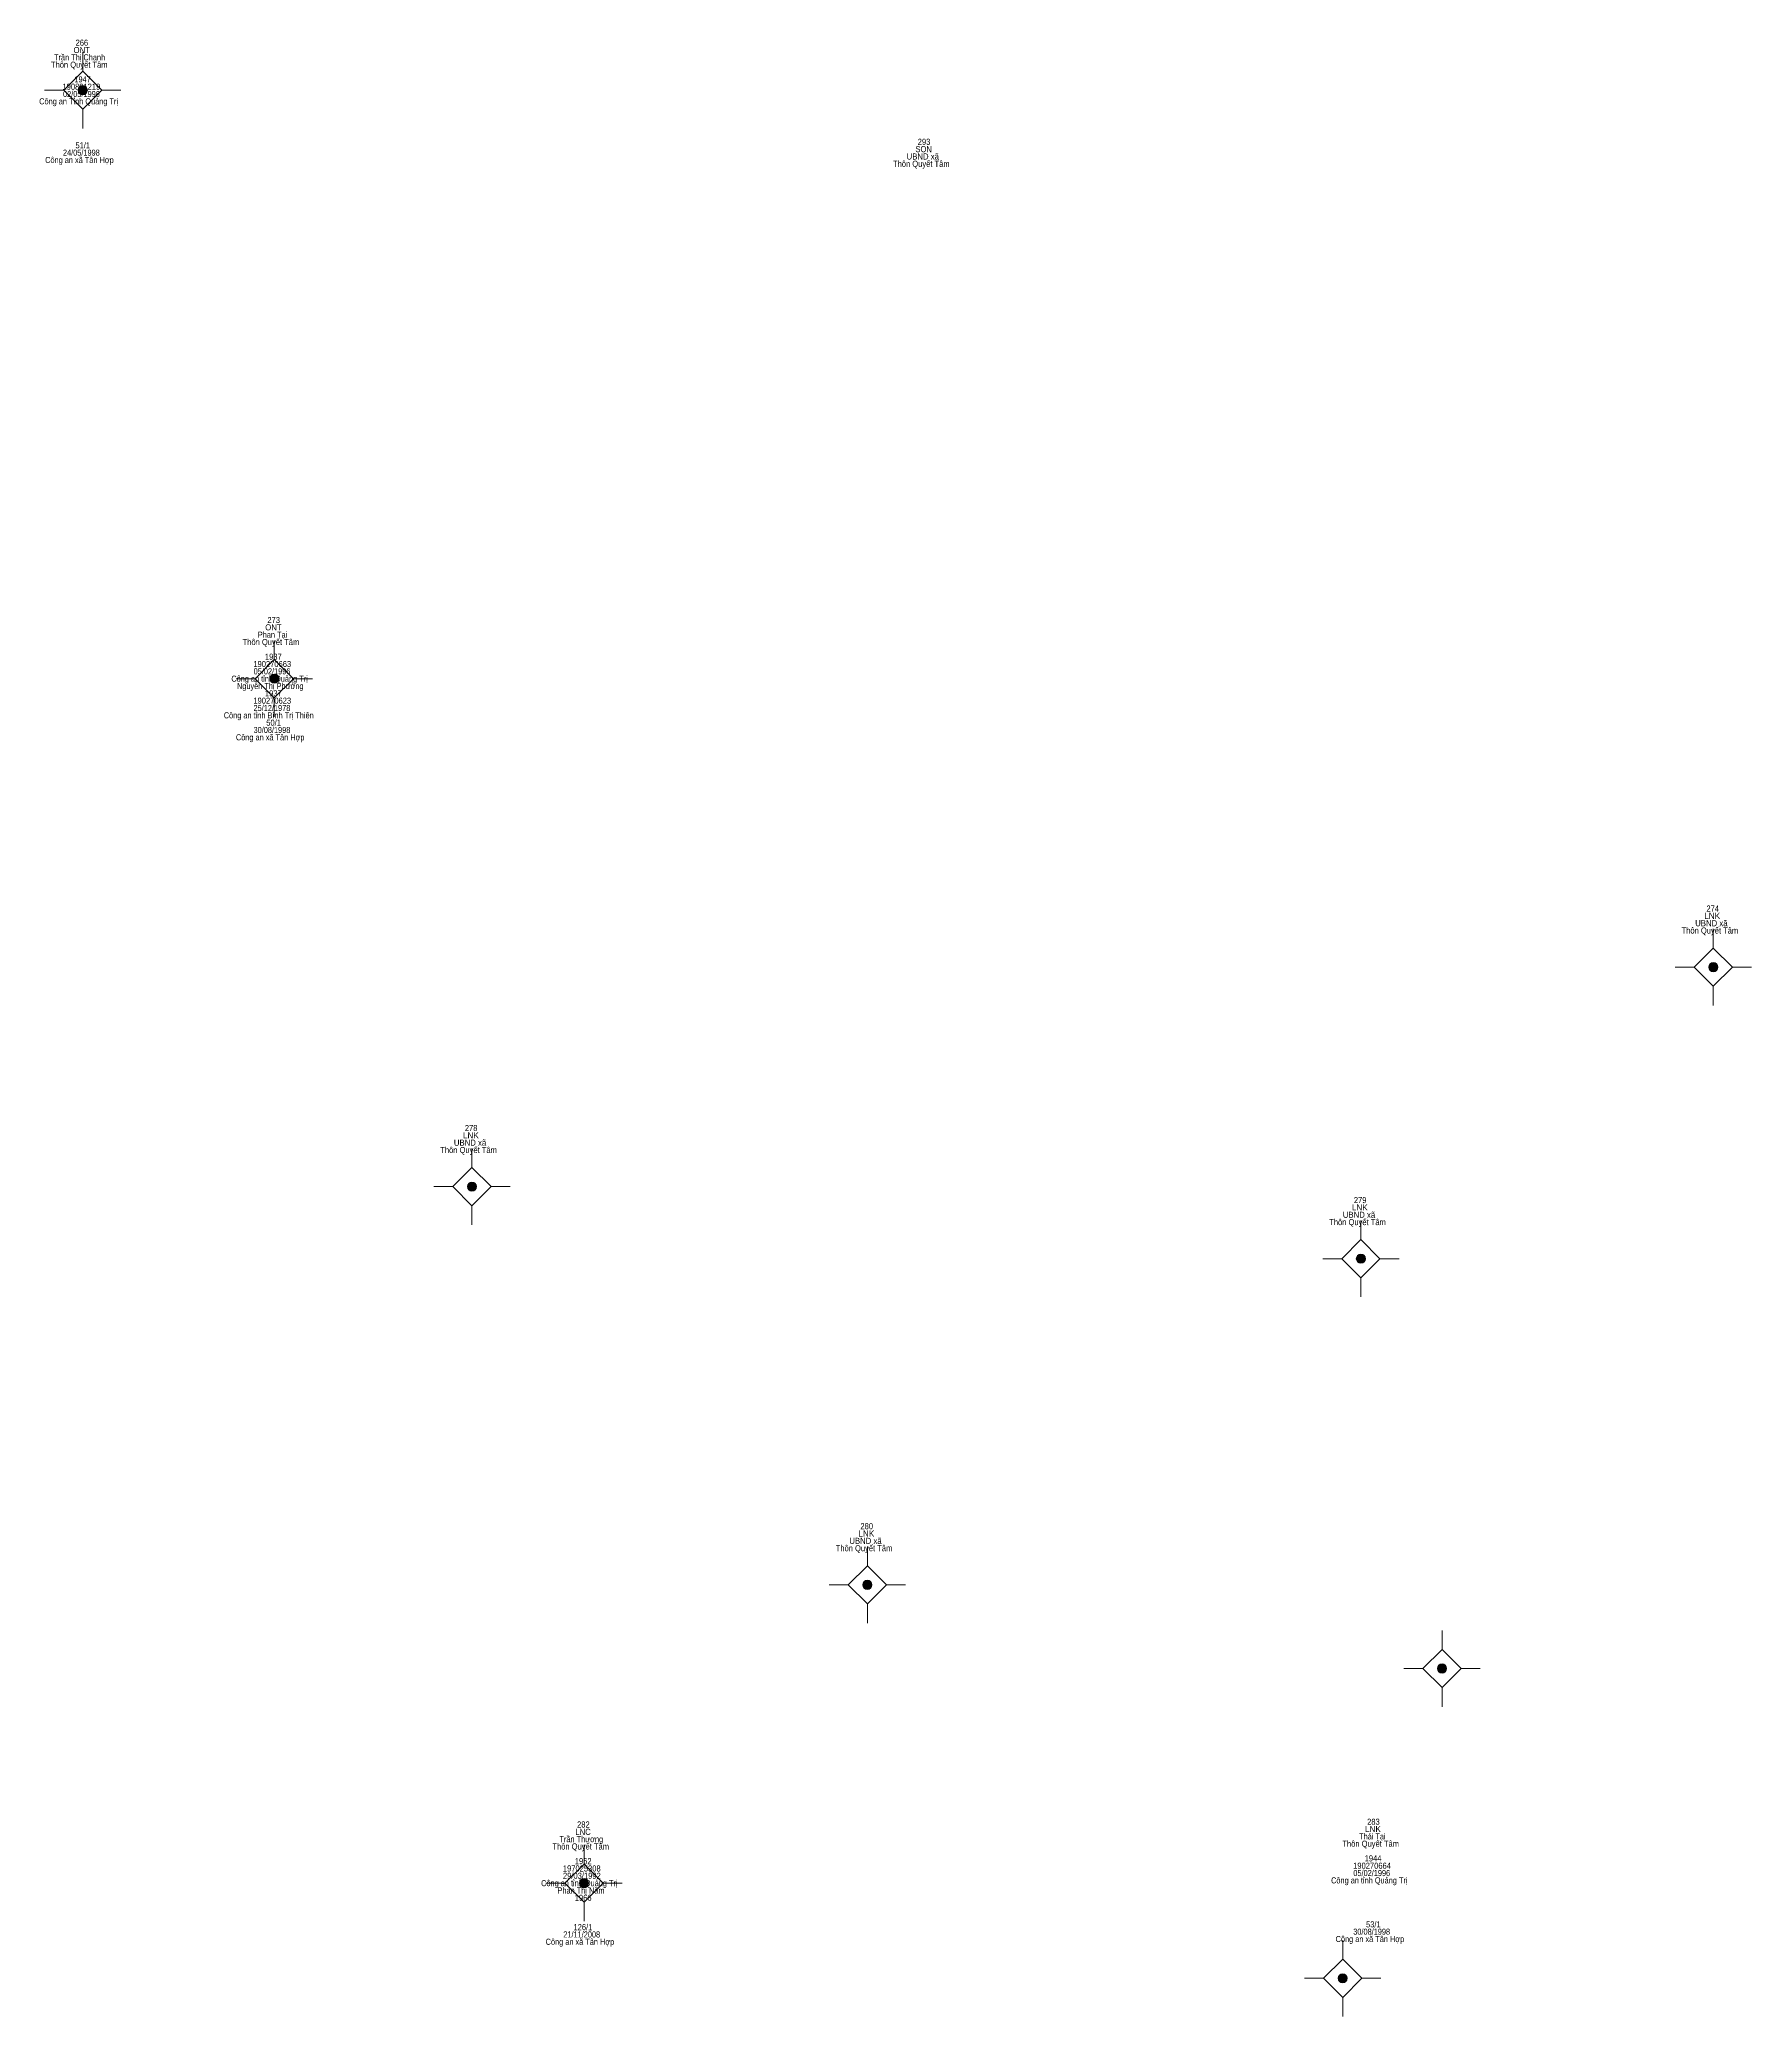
# Model space of a CAD drawing. Header units: metres. Extents: x 548452 to 551009, y 1840956 to 1844548.
# Drawn here: x 550884.2 to 550996.3, y 1841085.5 to 1841214.9 of the extents above; entities that cross this region are included whole.
import ezdxf
from ezdxf.enums import TextEntityAlignment as Align

# ---------------------------------------------------------------- set-up
doc = ezdxf.new("R2010")
doc.units = ezdxf.units.M
doc.header["$LTSCALE"] = 0.16
doc.layers.add('11', color=7, linetype='Continuous', lineweight=13)
doc.layers.add('15', color=7, linetype='Continuous')

msp = doc.modelspace()

# ---------------------------------------------------------------- hatches: boundary and pattern name
at = {"layer": '11'}
for points in [[(550887.3195, 1841211.63, 1), (550886.7195, 1841211.63, 1)], [(550899.8595, 1841173.1, 1), (550899.2595, 1841173.1, 1)], [(550994.0695, 1841154.21, 1), (550993.4695, 1841154.21, 1)], [(550912.7995, 1841139.84, 1), (550912.1995, 1841139.84, 1)], [(550970.9995, 1841135.12, 1), (550970.3995, 1841135.12, 1)], [(550938.6895, 1841113.77, 1), (550938.0895, 1841113.77, 1)], [(550976.3095, 1841108.29, 1), (550975.7095, 1841108.29, 1)], [(550920.1395, 1841094.24, 1), (550919.5395, 1841094.24, 1)], [(550969.8095, 1841088.01, 1), (550969.2095, 1841088.01, 1)]]:
    msp.add_hatch(color=256, dxfattribs=at).paths.add_polyline_path(points)

# ---------------------------------------------------------------- linework, layer by layer
for p, q in [((550887.02, 1841214.13), (550887.02, 1841212.88)), ((550885.77, 1841211.63), (550884.52, 1841211.63)), ((550889.52, 1841211.63), (550888.27, 1841211.63)), ((550887.02, 1841210.38), (550887.02, 1841209.13)), ((550899.56, 1841175.6), (550899.56, 1841174.35)), ((550898.31, 1841173.1), (550897.06, 1841173.1)), ((550902.06, 1841173.1), (550900.81, 1841173.1)), ((550899.56, 1841171.85), (550899.56, 1841170.6)), ((550993.77, 1841156.71), (550993.77, 1841155.46)), ((550992.52, 1841154.21), (550991.27, 1841154.21)), ((550996.27, 1841154.21), (550995.02, 1841154.21)), ((550993.77, 1841152.96), (550993.77, 1841151.71)), ((550912.5, 1841142.34), (550912.5, 1841141.09)), ((550911.25, 1841139.84), (550910, 1841139.84)), ((550915, 1841139.84), (550913.75, 1841139.84)), ((550912.5, 1841138.59), (550912.5, 1841137.34)), ((550970.7, 1841137.62), (550970.7, 1841136.37)), ((550969.45, 1841135.12), (550968.2, 1841135.12)), ((550973.2, 1841135.12), (550971.95, 1841135.12)), ((550970.7, 1841133.87), (550970.7, 1841132.62)), ((550938.39, 1841116.27), (550938.39, 1841115.02)), ((550937.14, 1841113.77), (550935.89, 1841113.77)), ((550940.89, 1841113.77), (550939.64, 1841113.77)), ((550938.39, 1841112.52), (550938.39, 1841111.27)), ((550976.01, 1841110.79), (550976.01, 1841109.54)), ((550974.76, 1841108.29), (550973.51, 1841108.29)), ((550978.51, 1841108.29), (550977.26, 1841108.29)), ((550976.01, 1841107.04), (550976.01, 1841105.79)), ((550919.84, 1841096.74), (550919.84, 1841095.49)), ((550918.59, 1841094.24), (550917.34, 1841094.24)), ((550922.34, 1841094.24), (550921.09, 1841094.24)), ((550919.84, 1841092.99), (550919.84, 1841091.74)), ((550969.51, 1841090.51), (550969.51, 1841089.26)), ((550968.26, 1841088.01), (550967.01, 1841088.01)), ((550972.01, 1841088.01), (550970.76, 1841088.01)), ((550969.51, 1841086.76), (550969.51, 1841085.51))]:
    msp.add_line(p, q, dxfattribs=at)
for points in [[(550887.02, 1841212.88), (550885.77, 1841211.63), (550887.02, 1841210.38), (550888.27, 1841211.63)], [(550899.56, 1841174.35), (550898.31, 1841173.1), (550899.56, 1841171.85), (550900.81, 1841173.1)], [(550993.77, 1841155.46), (550992.52, 1841154.21), (550993.77, 1841152.96), (550995.02, 1841154.21)], [(550912.5, 1841141.09), (550911.25, 1841139.84), (550912.5, 1841138.59), (550913.75, 1841139.84)], [(550970.7, 1841136.37), (550969.45, 1841135.12), (550970.7, 1841133.87), (550971.95, 1841135.12)], [(550938.39, 1841115.02), (550937.14, 1841113.77), (550938.39, 1841112.52), (550939.64, 1841113.77)], [(550976.01, 1841109.54), (550974.76, 1841108.29), (550976.01, 1841107.04), (550977.26, 1841108.29)], [(550919.84, 1841095.49), (550918.59, 1841094.24), (550919.84, 1841092.99), (550921.09, 1841094.24)], [(550969.51, 1841089.26), (550968.26, 1841088.01), (550969.51, 1841086.76), (550970.76, 1841088.01)]]:
    msp.add_lwpolyline(points, close=True, dxfattribs=at)
for centre in [(550887.0195, 1841211.63), (550899.5595, 1841173.1), (550993.7695, 1841154.21), (550912.4995, 1841139.84), (550970.6995, 1841135.12), (550938.3895, 1841113.77), (550976.0095, 1841108.29), (550919.8395, 1841094.24), (550969.5095, 1841088.01)]:
    msp.add_circle(centre, 0.3, dxfattribs=at)

# ---------------------------------------------------------------- texts
at = {"layer": '15'}
for s, width, p in [('266', 0.85, (550886.96, 1841214.54)), ('Trần Thị Chanh', 0.9, (550886.81, 1841213.58)), ('ONT', 0.95, (550886.95, 1841214.06)), ('Thôn Quyết Tâm', 0.85, (550886.79, 1841213.1)), (' 1947', 0.9, (550886.94, 1841212.14)), (' Công an Tỉnh Quảng Trị', 0.9, (550886.68, 1841210.7)), (' 02/05/1996', 0.9, (550886.865, 1841211.18)), (' 190891219', 0.85, (550886.86, 1841211.66)), ('293', 0.85, (550942.1, 1841208.05)), (' Công an xã Tân Hợp', 0.9, (550886.735, 1841206.86)), (' 24/05/1998', 0.9, (550886.86, 1841207.34)), (' 51/1', 0.85, (550886.95, 1841207.82)), ('UBND xã', 0.95, (550942.015, 1841207.09)), ('SON', 0.85, (550942.07, 1841207.57)), ('Thôn Quyết Tâm', 0.85, (550941.92, 1841206.61)), ('Phan Tại', 0.9, (550899.445, 1841175.78)), ('ONT', 0.95, (550899.5, 1841176.26)), ('273', 0.85, (550899.52, 1841176.74)), ('Thôn Quyết Tâm', 0.85, (550899.34, 1841175.3)), ('05/02/1996', 0.9, (550899.41, 1841173.38)), ('190270663', 0.85, (550899.425, 1841173.86)), ('1937', 0.85, (550899.495, 1841174.34)), ('Công an tỉnh Quảng Trị', 0.9, (550899.25, 1841172.9)), ('Nguyễn Thị Phưởng', 0.9, (550899.295, 1841172.42)), ('1937', 0.85, (550899.495, 1841171.94)), ('Công an tỉnh Bình Trị Thiên', 0.9, (550899.195, 1841170.5)), ('25/12/1978', 0.9, (550899.405, 1841170.98)), ('190270623', 0.85, (550899.425, 1841171.46)), ('30/08/1998', 0.9, (550899.405, 1841169.54)), ('50/1', 0.85, (550899.515, 1841170.02)), ('Công an xã Tân Hợp', 0.9, (550899.29, 1841169.06)), ('274', 0.85, (550993.735, 1841157.85)), ('Thôn Quyết Tâm', 0.85, (550993.55, 1841156.41)), ('UBND xã', 0.95, (550993.645, 1841156.89)), ('278', 0.85, (550912.445, 1841143.48)), ('Thôn Quyết Tâm', 0.85, (550912.28, 1841142.04)), ('UBND xã', 0.95, (550912.375, 1841142.52)), ('279', 0.85, (550970.65, 1841138.76)), ('Thôn Quyết Tâm', 0.85, (550970.48, 1841137.32)), ('UBND xã', 0.95, (550970.575, 1841137.8)), ('UBND xã', 0.95, (550938.265, 1841116.45)), ('280', 0.85, (550938.345, 1841117.41)), ('Thôn Quyết Tâm', 0.85, (550938.17, 1841115.97)), ('283', 0.85, (550971.52, 1841098.06)), ('Trần Thương', 0.9, (550919.66, 1841096.92)), ('LNC', 0.95, (550919.77, 1841097.4)), ('282', 0.85, (550919.795, 1841097.88)), ('Thái Tại', 0.9, (550971.45, 1841097.1)), ('Thôn Quyết Tâm', 0.85, (550919.62, 1841096.44)), ('1962', 0.85, (550919.785, 1841095.48)), ('Thôn Quyết Tâm', 0.85, (550971.34, 1841096.62)), ('1944', 0.85, (550971.495, 1841095.66)), ('29/03/1992', 0.85, (550919.695, 1841094.52)), ('197025308', 0.85, (550919.69, 1841095)), ('Công an tỉnh Quảng Trị', 0.9, (550971.25, 1841094.22)), ('05/02/1996', 0.9, (550971.41, 1841094.7)), ('190270664', 0.85, (550971.43, 1841095.18)), ('Công an tỉnh Quảng Trị', 0.9, (550919.53, 1841094.04)), ('Phan Thị Năm', 0.9, (550919.64, 1841093.56)), ('1966', 0.85, (550919.78, 1841093.08)), ('21/11/2008', 0.9, (550919.685, 1841090.68)), ('126/1', 0.85, (550919.765, 1841091.16)), ('Công an xã Tân Hợp', 0.9, (550971.29, 1841090.38)), ('30/08/1998', 0.9, (550971.405, 1841090.86)), ('53/1', 0.85, (550971.515, 1841091.34)), ('Công an xã Tân Hợp', 0.9, (550919.57, 1841090.2))]:
    msp.add_text(s, height=0.4, dxfattribs=dict(at, width=width)).set_placement(p, align=Align.CENTER)
for p in [(550993.7, 1841157.37), (550912.43, 1841143), (550970.63, 1841138.28), (550938.32, 1841116.93), (550971.49, 1841097.58)]:
    msp.add_text('LNK', height=0.4, dxfattribs=at).set_placement(p, align=Align.CENTER)

doc.saveas('drawing.dxf')
